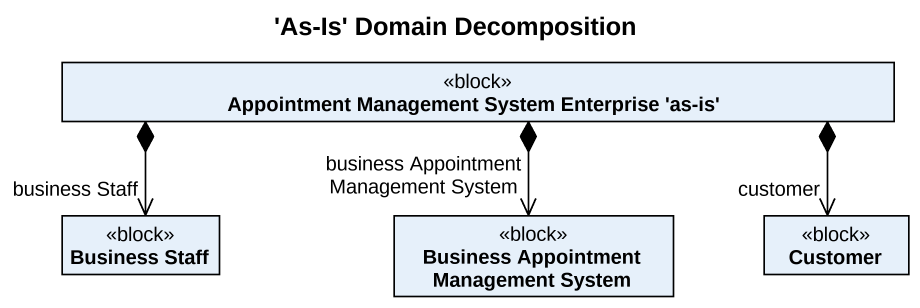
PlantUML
@startuml
title 'As-Is' Domain Decomposition
hide circle
hide empty members
class "Appointment Management System Enterprise 'as-is'" as Appointment_Management <<block>>
class "Business Staff" as Business_Staff <<block>>
class "Business Appointment Management System" as Business_Appointment <<block>>
class Customer <<block>>
Appointment_Management *-left-> "business Staff" Business_Staff
Appointment_Management *--> "business Appointment Management System" Business_Appointment
Appointment_Management *-right-> "customer" Customer
@enduml
